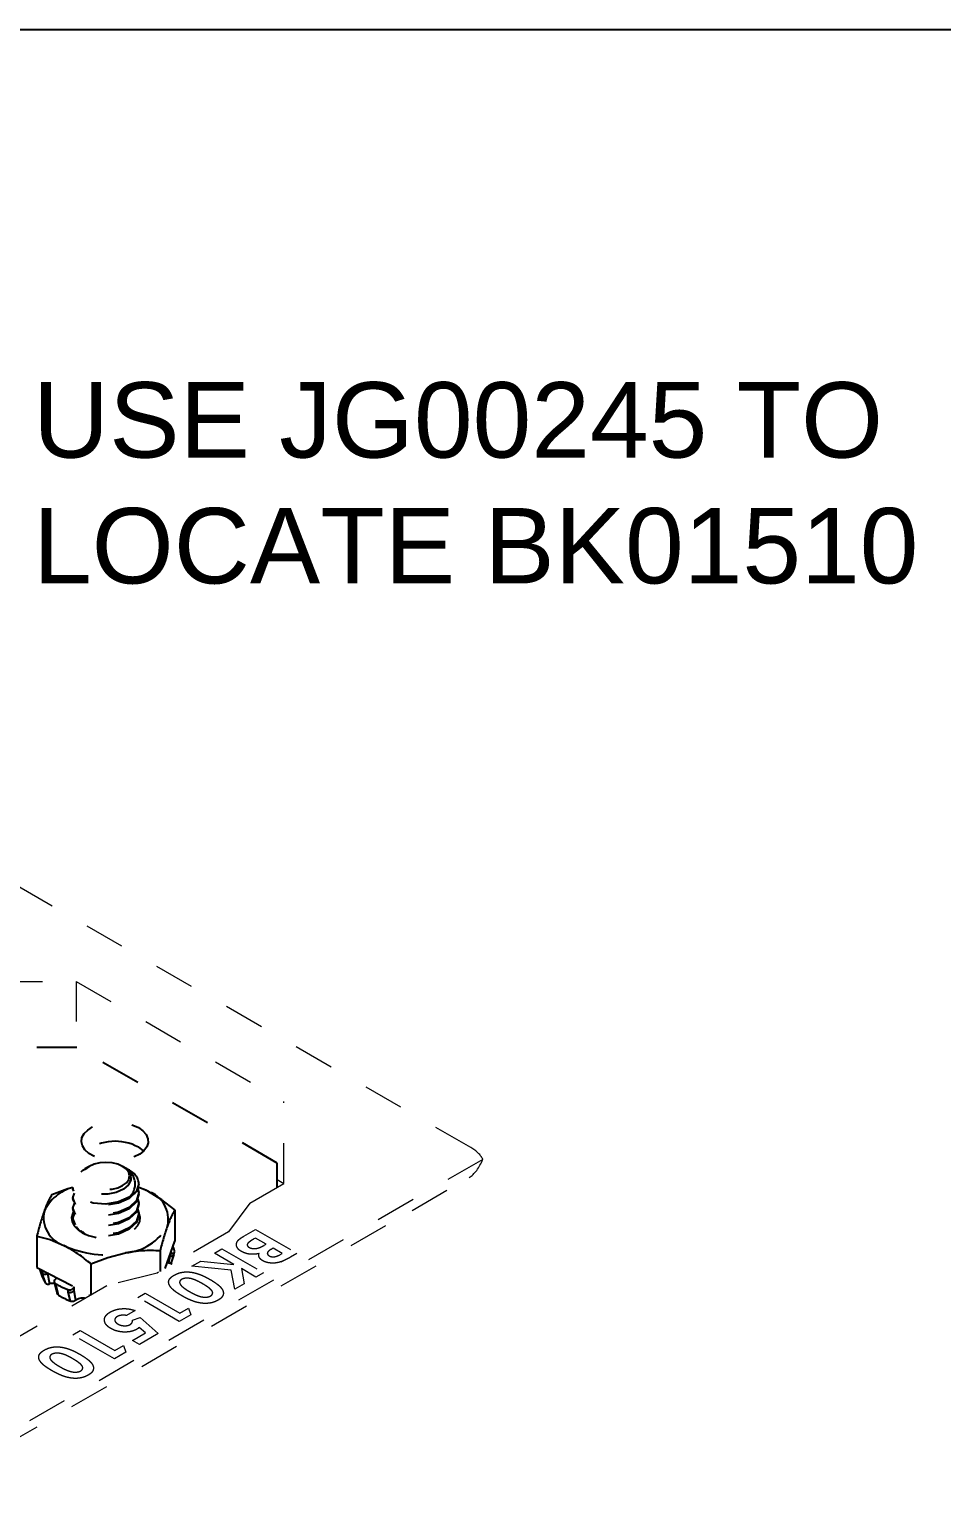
# Model space of a CAD drawing. Extents: x 0 to 11.4, y -13.7 to 0.
# Drawn here: x 4.748 to 7.012, y -3.672 to 0 of the extents above; entities that cross this region are included whole.
import ezdxf

# ---------------------------------------------------------------- set-up
doc = ezdxf.new("R2010")
doc.units = 0
doc.header["$LTSCALE"] = 0.5
doc.header["$MEASUREMENT"] = 0
doc.linetypes.add('HIDDEN2', pattern=[0.1875, 0.125, -0.0625])
for name, color, linetype in [('Brackets', 181, 'CONTINUOUS'), ('FAB DWG', 221, 'CONTINUOUS'), ('Hardware', 242, 'CONTINUOUS')]:
    doc.layers.add(name, color=color, linetype=linetype)
doc.layers.add('Jig', color=41, linetype='CONTINUOUS', lineweight=13)
doc.layers.add('Text-Unprinted', color=131, linetype='CONTINUOUS', plot=False)
doc.styles.get("Standard").update_dxf_attribs({"font": 'arial.ttf'})

msp = doc.modelspace()

# ---------------------------------------------------------------- linework, layer by layer
at = {"layer": 'Brackets', "linetype": 'HIDDEN2', "transparency": 16777216}
for p, q in [((4.8654, -2.5291), (4.5932, -2.5291)), ((5.3627, -2.8163), (4.8654, -2.5291)), ((5.3627, -2.8765), (5.3627, -2.8163))]:
    msp.add_line(p, q, dxfattribs=at)
at = {"layer": 'Brackets', "linetype": 'HIDDEN2', "transparency": 16777216, "flags": 128}
for points in [[(5.0181, -2.7281), (5.0293, -2.7362), (5.0373, -2.7455), (5.0416, -2.7556), (5.0421, -2.7659), (5.0387, -2.7761), (5.0316, -2.7856), (5.0212, -2.7941), (5.0078, -2.801), (4.9922, -2.8061), (4.975, -2.8091), (4.9571, -2.81), (4.9393, -2.8086), (4.9225, -2.805), (4.9074, -2.7994), (4.8947, -2.7921), (4.885, -2.7833), (4.8788, -2.7736), (4.8764, -2.7633), (4.8778, -2.753), (4.8831, -2.7431), (4.892, -2.7341), (4.9039, -2.7264), (4.9185, -2.7203), (4.935, -2.7162), (4.9526, -2.7143), (4.9706, -2.7145), (4.988, -2.717), (5.0041, -2.7216), (5.0181, -2.7281)], [(5.0181, -2.777), (5.0293, -2.785), (5.0308, -2.7865)]]:
    msp.add_lwpolyline(points, dxfattribs=at)
at = {"layer": 'Brackets', "linetype": 'HIDDEN2', "transparency": 16777216}
msp.add_arc((4.9603, -2.8813), 0.1193, 61.0098, 127.3306, dxfattribs=at)
at = {"layer": 'Hardware', "linetype": 'HIDDEN2', "transparency": 16777216}
for p, q in [((4.8959, -2.8243), (4.8849, -2.8307)), ((4.9808, -2.8256), (4.9787, -2.8243)), ((4.9934, -2.8329), (4.9817, -2.8261)), ((4.999, -2.8546), (4.999, -2.8515)), ((4.8553, -2.877), (4.8553, -2.8802)), ((5.0193, -2.8929), (5.0193, -2.8897)), ((4.8553, -2.9025), (4.8553, -2.9057)), ((4.8553, -2.928), (4.8553, -2.9312)), ((5.0193, -2.9184), (5.0193, -2.9152)), ((5.1087, -2.9325), (5.1087, -3.0104)), ((4.8553, -2.9535), (4.8553, -2.9563)), ((5.0193, -2.944), (5.0193, -2.9408)), ((4.7658, -2.9974), (4.7658, -3.0753)), ((4.8739, -2.9864), (4.8781, -2.9891)), ((4.886, -2.993), (4.8803, -2.9872)), ((5.0841, -3.0781), (5.1087, -3.0104)), ((5.0717, -3.0345), (5.0717, -3.0853)), ((5.0965, -3.0477), (5.099, -3.0401)), ((5.0965, -3.044), (5.0965, -3.0477)), ((5.099, -3.0401), (5.098, -3.04)), ((5.1055, -3.0434), (5.0986, -3.0658)), ((5.1054, -3.0451), (5.1079, -3.0375)), ((4.7658, -3.0753), (4.8989, -3.1442)), ((4.7727, -3.0789), (4.7793, -3.0987)), ((4.7749, -3.08), (4.7764, -3.0824)), ((4.7786, -3.0893), (4.7764, -3.0824)), ((4.9002, -3.0669), (4.9002, -3.1434)), ((5.0931, -3.0636), (5.0965, -3.0477)), ((5.0933, -3.0637), (5.0958, -3.0645)), ((4.7869, -3.1141), (4.7786, -3.0893)), ((4.7911, -3.0884), (4.7918, -3.0905)), ((4.7918, -3.0887), (4.7918, -3.0905)), ((4.7918, -3.0905), (4.7975, -3.1163)), ((4.8084, -3.1116), (4.8103, -3.1182)), ((4.8109, -3.1148), (4.8128, -3.1213)), ((4.8117, -3.1044), (4.8136, -3.1029)), ((4.8136, -3.1029), (4.8155, -3.101)), ((4.8128, -3.1213), (4.8187, -3.1439)), ((4.8439, -3.1366), (4.8427, -3.1304)), ((4.8492, -3.1589), (4.8439, -3.1366)), ((4.8579, -3.1246), (4.8567, -3.1264)), ((4.8567, -3.1264), (4.8579, -3.1327)), ((4.8588, -3.1234), (4.8579, -3.1246)), ((4.8579, -3.1246), (4.8579, -3.1327)), ((4.8579, -3.1327), (4.8616, -3.1567)), ((4.896, -3.1426), (4.8961, -3.1443))]:
    msp.add_line(p, q, dxfattribs=at)
at = {"layer": 'Hardware', "linetype": 'HIDDEN2', "transparency": 16777216, "flags": 128}
for points in [[(4.9787, -2.8244), (4.9666, -2.819), (4.9524, -2.8156), (4.9373, -2.8145), (4.9221, -2.8156), (4.908, -2.819), (4.8959, -2.8244), (4.8865, -2.8314), (4.8807, -2.8395), (4.8787, -2.8483), (4.8807, -2.857), (4.8865, -2.8652), (4.8959, -2.8722), (4.908, -2.8776), (4.9221, -2.881), (4.9373, -2.8821), (4.9524, -2.881), (4.9666, -2.8776), (4.9787, -2.8722), (4.988, -2.8652), (4.9938, -2.857), (4.9958, -2.8483), (4.9938, -2.8395), (4.988, -2.8314), (4.9787, -2.8244)], [(4.9807, -2.8257), (4.992, -2.8344), (4.9982, -2.8452)], [(4.9953, -2.9009), (4.9686, -2.9128), (4.9373, -2.918), (4.9059, -2.916), (4.8793, -2.9073), (4.8615, -2.8935), (4.8553, -2.877), (4.8615, -2.8605), (4.8654, -2.8574)], [(4.9982, -2.8452), (4.999, -2.858), (4.9931, -2.8704), (4.9806, -2.8812), (4.9631, -2.8892), (4.9419, -2.8937), (4.9198, -2.8939), (4.8987, -2.8899), (4.8813, -2.882), (4.8696, -2.8712), (4.8651, -2.8586), (4.8685, -2.8458), (4.8797, -2.834), (4.8852, -2.8312)], [(4.855, -2.8766), (4.8426, -2.88), (4.8028, -2.8954)], [(5.0193, -2.8674), (5.013, -2.8871), (4.9953, -2.9041), (4.9686, -2.916), (4.9373, -2.9212), (4.9059, -2.9191), (4.8793, -2.9105), (4.8615, -2.8967), (4.8553, -2.8802)], [(5.0157, -2.8786), (5.0193, -2.8897), (5.013, -2.9095), (4.9953, -2.9264), (4.9686, -2.9383), (4.9373, -2.9435), (4.9059, -2.9415), (4.8793, -2.9328), (4.8615, -2.919), (4.8553, -2.9025), (4.8595, -2.8913)], [(5.0193, -2.8929), (5.013, -2.9126), (4.9953, -2.9296), (4.9686, -2.9415), (4.9373, -2.9467), (4.9059, -2.9447), (4.8793, -2.936), (4.8615, -2.9222), (4.8553, -2.9057)], [(5.0415, -2.8863), (5.0367, -2.8839), (5.0166, -2.8757)], [(5.0415, -2.8863), (5.0254, -2.879), (5.0172, -2.876)], [(5.1087, -2.9325), (5.0758, -2.9072), (5.0415, -2.8863)], [(4.8564, -2.9378), (4.8548, -2.9408), (4.852, -2.9514), (4.8531, -2.962), (4.8583, -2.9723), (4.8671, -2.9816), (4.8792, -2.9897), (4.894, -2.9961), (4.9108, -3.0004), (4.9289, -3.0026), (4.9473, -3.0025), (4.9653, -3.0001), (4.982, -2.9956), (4.9966, -2.989), (5.0084, -2.9808), (5.0169, -2.9713), (5.0217, -2.961), (5.0225, -2.9504), (5.0193, -2.9399), (5.0156, -2.9339)], [(5.0157, -2.9041), (5.0193, -2.9152), (5.013, -2.935), (4.9953, -2.9519), (4.9686, -2.9638), (4.9373, -2.969), (4.9059, -2.967), (4.8793, -2.9583), (4.8615, -2.9445), (4.8553, -2.928), (4.8595, -2.9168)], [(5.0193, -2.9184), (5.013, -2.9382), (4.9953, -2.9551), (4.9686, -2.967), (4.9373, -2.9722), (4.9059, -2.9702), (4.8793, -2.9615), (4.8615, -2.9477), (4.8553, -2.9312)], [(5.0157, -2.9296), (5.0193, -2.9408), (5.013, -2.9605), (4.9953, -2.9774), (4.9686, -2.9893), (4.9373, -2.9945), (4.9059, -2.9925), (4.8793, -2.9838), (4.8615, -2.97), (4.8553, -2.9535), (4.8595, -2.9424)], [(5.0193, -2.944), (5.013, -2.9637), (4.9953, -2.9806), (4.9686, -2.9925), (4.9373, -2.9977), (4.9059, -2.9957), (4.8793, -2.987), (4.8615, -2.9732), (4.8553, -2.9567)], [(4.7658, -2.9974), (4.7987, -3.0062), (4.833, -3.0208)], [(4.8739, -2.9864), (4.8698, -2.9832), (4.8634, -2.9747)], [(4.875, -2.9837), (4.8808, -2.9904), (4.8856, -2.9928)], [(4.9002, -3.0669), (4.9422, -3.0507), (4.986, -3.0393)], [(5.1054, -3.0451), (5.1052, -3.0456), (5.1044, -3.0465), (5.1033, -3.0472), (5.1019, -3.0477), (5.1003, -3.048), (5.0984, -3.048), (5.0965, -3.0477)], [(5.099, -3.0401), (5.1021, -3.0404), (5.1049, -3.04), (5.1069, -3.039), (5.1079, -3.0374), (5.108, -3.0359)], [(5.0899, -3.0621), (5.0917, -3.063), (5.0933, -3.0637)], [(5.1014, -3.0681), (5.1009, -3.0674), (5.0983, -3.0656), (5.0958, -3.0645)], [(4.8117, -3.1044), (4.8096, -3.1065), (4.8084, -3.1089), (4.8083, -3.1112), (4.8093, -3.1134), (4.8109, -3.1148)], [(4.8103, -3.1182), (4.8124, -3.1256), (4.8159, -3.1403)], [(4.8187, -3.1439), (4.8168, -3.1421), (4.8161, -3.1402)], [(4.8616, -3.1567), (4.8625, -3.1559), (4.8688, -3.1524), (4.876, -3.1507), (4.8829, -3.151), (4.8856, -3.1519)], [(4.8961, -3.1443), (4.8962, -3.1457)]]:
    msp.add_lwpolyline(points, dxfattribs=at)
at = {"layer": 'Hardware', "linetype": 'HIDDEN2', "transparency": 16777216}
for centre, radius, start, end in [((4.9658, -2.8681), 0.0441, 311.9206, 69.3489), ((4.976, -2.873), 0.0437, 7.3504, 66.5129), ((4.8835, -2.9834), 0.1103, 104.8691, 154.0121), ((4.9867, -3.0055), 0.2143, 149.0896, 160.7981), ((4.9782, -2.8633), 0.0413, 294.392, 354.3131), ((5.0191, -2.9558), 0.073, 347.082, 72.098), ((5.4722, -3.1731), 0.7279, 160.9096, 166.0336), ((4.8555, -2.9513), 0.073, 167.082, 252.098), ((5.2927, -3.0426), 0.2144, 149.093, 160.7948), ((4.975, -2.9079), 0.1318, 274.7572, 330.8868), ((5.779, -3.2104), 0.7289, 160.9129, 166.0303), ((4.9376, -2.7982), 0.2459, 244.8434, 281.3464), ((4.666, -3.336), 0.3567, 48.961, 62.0855), ((5.0478, -3.372), 0.3383, 85.9448, 100.5238), ((5.0458, -3.0487), 0.0635, 11.6398, 23.5409), ((4.7826, -3.0771), 0.00816, 221.0681, 283.97), ((4.786, -3.0816), 0.0106, 226.3702, 303.2178), ((4.8419, -3.0775), 0.0661, 198.7484, 213.6795), ((4.7938, -3.1074), 0.00961, 224.4484, 292.7177), ((4.8052, -3.1398), 0.0248, 79.9474, 108.0654), ((4.8155, -3.1166), 0.00545, 197.3537, 240.3933), ((4.9065, -2.9602), 0.1817, 238.281, 249.4596), ((4.9085, -2.9995), 0.17, 238.1225, 249.6181), ((4.847, -3.1189), 0.0123, 249.5503, 322.0105), ((4.8483, -3.1251), 0.0123, 249.4103, 321.6909), ((4.8535, -3.1467), 0.0129, 250.8263, 309.0736), ((4.904, -3.1429), 0.00804, 190.6521, 199.8542)]:
    msp.add_arc(centre, radius, start, end, dxfattribs=at)
at = {"layer": 'Jig', "linetype": 'HIDDEN2', "transparency": 16777216}
for p, q in [((5.843, -2.7775), (4.6643, -2.0971)), ((4.6799, -2.3648), (4.863, -2.3648)), ((4.863, -2.3648), (5.3792, -2.6628)), ((4.863, -2.3648), (4.863, -2.5291)), ((5.3792, -2.8669), (5.3792, -2.6628)), ((5.873, -2.8069), (4.6798, -3.4957)), ((5.3627, -2.8574), (5.3792, -2.8669)), ((5.6975, -2.9337), (5.8393, -2.8519)), ((5.2943, -2.9159), (5.3792, -2.8669)), ((4.6798, -3.5212), (5.6975, -2.9337)), ((5.2943, -2.9159), (5.2413, -2.9873)), ((5.2413, -2.9873), (5.0645, -3.0894)), ((5.2796, -2.9979), (5.3086, -2.9812)), ((5.3086, -3.0025), (5.3032, -3.0056)), ((5.3086, -2.9812), (5.4117, -3.0407)), ((5.335, -3.0178), (5.3086, -3.0025)), ((5.2068, -3.0399), (5.2253, -3.0293)), ((5.2551, -3.0679), (5.2068, -3.0399)), ((5.2253, -3.0293), (5.3284, -3.0888)), ((5.3306, -3.0204), (5.335, -3.0178)), ((5.3522, -3.0277), (5.3473, -3.0306)), ((5.3747, -3.0407), (5.3522, -3.0277)), ((5.3689, -3.0441), (5.3747, -3.0407)), ((5.4117, -3.0407), (5.3952, -3.0502)), ((5.1506, -3.0724), (5.1729, -3.0595)), ((5.2484, -3.0823), (5.1506, -3.0724)), ((5.1729, -3.0595), (5.2551, -3.0679)), ((5.2573, -3.1298), (5.2484, -3.0823)), ((5.2736, -3.0785), (5.2806, -3.1164)), ((5.3099, -3.0995), (5.2736, -3.0785)), ((5.3726, -3.0612), (5.3747, -3.06)), ((4.6798, -3.2707), (4.9408, -3.12)), ((5.0645, -3.0894), (4.9408, -3.12)), ((5.2806, -3.1164), (5.2573, -3.1298)), ((5.3284, -3.0888), (5.3099, -3.0995)), ((5.0164, -3.1498), (5.0349, -3.1392)), ((5.1195, -3.2094), (5.0164, -3.1498)), ((5.0349, -3.1392), (5.1208, -3.1888)), ((5.0098, -3.1827), (4.9886, -3.1949)), ((5.1481, -3.1929), (5.1195, -3.2094)), ((5.1208, -3.1888), (5.142, -3.1766)), ((5.142, -3.1766), (5.1481, -3.1929)), ((5.0031, -3.2064), (5.0222, -3.1995)), ((5.0355, -3.238), (5.02, -3.2245)), ((5.0222, -3.1995), (5.0673, -3.2395)), ((4.8551, -3.243), (4.8736, -3.2323)), ((4.9582, -3.3025), (4.8551, -3.243)), ((4.8736, -3.2323), (4.9595, -3.2819)), ((5.0032, -3.2567), (5.0355, -3.238)), ((5.0204, -3.2666), (5.0032, -3.2567)), ((5.0673, -3.2395), (5.0204, -3.2666)), ((4.9868, -3.286), (4.9582, -3.3025)), ((4.9595, -3.2819), (4.9807, -3.2697)), ((4.9807, -3.2697), (4.9868, -3.286))]:
    msp.add_line(p, q, dxfattribs=at)
for centre, major_axis, ratio, start_param, end_param in [((5.7988, -2.803), (0.0758, -0.0203), 0.51759, 0.390182, 1.0931), ((5.8393, -2.7797), (0.0203, 0.0758), 0.517638, 3.619174, 4.487053)]:
    msp.add_ellipse(centre, major_axis=major_axis, ratio=ratio, start_param=start_param, end_param=end_param, dxfattribs=at)
for points, knots in [([(5.2736, -3.0358), (5.2723, -3.035), (5.2696, -3.0333), (5.2664, -3.0304), (5.264, -3.0274), (5.2623, -3.0241), (5.2614, -3.0208), (5.2612, -3.0176), (5.2619, -3.0144), (5.2631, -3.0118), (5.2644, -3.0097), (5.2658, -3.0081), (5.2674, -3.0065), (5.2693, -3.0048), (5.2714, -3.0031), (5.2739, -3.0014), (5.2766, -2.9997), (5.2786, -2.9985), (5.2796, -2.9979)], [0, 0, 0, 0, 0.080261, 0.158474, 0.236207, 0.315056, 0.393175, 0.468687, 0.542738, 0.617328, 0.655986, 0.697072, 0.740691, 0.786724, 0.835575, 0.887247, 0.941896, 1, 1, 1, 1]), ([(5.3032, -3.0056), (5.3022, -3.0062), (5.3002, -3.0074), (5.2974, -3.0092), (5.295, -3.0108), (5.293, -3.0124), (5.2913, -3.0138), (5.29, -3.0152), (5.289, -3.0165), (5.2884, -3.0176), (5.2882, -3.0188), (5.2881, -3.0198), (5.2883, -3.0209), (5.2888, -3.0219), (5.2894, -3.0229), (5.2904, -3.0238), (5.2915, -3.0247), (5.2924, -3.0253), (5.2929, -3.0255)], [0, 0, 0, 0, 0.109567, 0.210657, 0.302002, 0.385143, 0.459013, 0.524719, 0.583227, 0.634208, 0.681186, 0.726275, 0.770113, 0.81408, 0.857994, 0.903339, 0.950545, 1, 1, 1, 1]), ([(5.3175, -3.0411), (5.3164, -3.0413), (5.3142, -3.0417), (5.311, -3.0422), (5.3078, -3.0425), (5.3048, -3.0428), (5.3018, -3.0429), (5.2989, -3.0428), (5.2961, -3.0427), (5.2933, -3.0424), (5.2907, -3.042), (5.2881, -3.0415), (5.2855, -3.0408), (5.283, -3.04), (5.2806, -3.0392), (5.2782, -3.0381), (5.2759, -3.037), (5.2744, -3.0362), (5.2736, -3.0358)], [0, 0, 0, 0, 0.072777, 0.142695, 0.20945, 0.274662, 0.337276, 0.397637, 0.457383, 0.51563, 0.573128, 0.631071, 0.689567, 0.748793, 0.809263, 0.870741, 0.934278, 1, 1, 1, 1]), ([(5.2929, -3.0255), (5.2934, -3.0258), (5.2945, -3.0264), (5.2963, -3.0272), (5.2982, -3.0278), (5.3002, -3.0282), (5.3022, -3.0285), (5.3043, -3.0287), (5.3065, -3.0287), (5.3088, -3.0285), (5.3112, -3.0282), (5.3137, -3.0277), (5.3163, -3.0269), (5.319, -3.026), (5.3218, -3.0249), (5.3246, -3.0235), (5.3276, -3.022), (5.3296, -3.0209), (5.3306, -3.0204)], [0, 0, 0, 0, 0.052819, 0.102878, 0.151678, 0.199551, 0.247191, 0.295684, 0.345734, 0.397981, 0.453756, 0.514105, 0.579148, 0.650083, 0.727487, 0.811477, 0.902489, 1, 1, 1, 1]), ([(5.3266, -3.0588), (5.3257, -3.0582), (5.3239, -3.057), (5.3216, -3.0552), (5.3197, -3.0532), (5.3183, -3.0511), (5.3174, -3.0488), (5.3169, -3.0464), (5.3169, -3.0438), (5.3173, -3.042), (5.3175, -3.0411)], [0, 0, 0, 0, 0.123301, 0.242848, 0.359409, 0.475562, 0.594399, 0.720186, 0.855107, 1, 1, 1, 1]), ([(5.3473, -3.0306), (5.3466, -3.031), (5.3453, -3.0317), (5.3436, -3.0329), (5.3421, -3.034), (5.3409, -3.0351), (5.3398, -3.0362), (5.339, -3.0373), (5.3385, -3.0384), (5.338, -3.0397), (5.338, -3.0414), (5.3387, -3.0433), (5.3403, -3.0451), (5.3418, -3.0461), (5.3427, -3.0466)], [0, 0, 0, 0, 0.088765, 0.171355, 0.248082, 0.32112, 0.38886, 0.452062, 0.51223, 0.569578, 0.676977, 0.78104, 0.886932, 1, 1, 1, 1]), ([(5.3427, -3.0466), (5.3435, -3.0471), (5.3451, -3.0479), (5.348, -3.0487), (5.3512, -3.0492), (5.3539, -3.0491), (5.3561, -3.0489), (5.3578, -3.0485), (5.3596, -3.0481), (5.3614, -3.0475), (5.3632, -3.0468), (5.3651, -3.046), (5.367, -3.0451), (5.3682, -3.0444), (5.3689, -3.0441)], [0, 0, 0, 0, 0.11231, 0.217147, 0.320714, 0.428659, 0.486092, 0.546538, 0.610628, 0.678603, 0.751055, 0.828597, 0.911511, 1, 1, 1, 1]), ([(5.3723, -3.0613), (5.3713, -3.0616), (5.3694, -3.0623), (5.3663, -3.063), (5.3633, -3.0637), (5.3603, -3.0642), (5.3573, -3.0646), (5.3542, -3.0647), (5.3511, -3.0648), (5.348, -3.0647), (5.345, -3.0645), (5.3421, -3.0641), (5.3392, -3.0636), (5.3365, -3.0629), (5.3339, -3.0621), (5.3314, -3.0611), (5.3289, -3.06), (5.3274, -3.0592), (5.3266, -3.0588)], [0, 0, 0, 0, 0.0687531, 0.1349156, 0.1997307, 0.2629864, 0.3253728, 0.3873549, 0.4494293, 0.5111423, 0.5725003, 0.6331078, 0.6928946, 0.752379, 0.8127285, 0.8734732, 0.9357733, 1, 1, 1, 1]), ([(5.3952, -3.0502), (5.394, -3.0509), (5.3918, -3.0522), (5.3884, -3.054), (5.3853, -3.0556), (5.3824, -3.0571), (5.3796, -3.0584), (5.377, -3.0596), (5.3746, -3.0605), (5.373, -3.0611), (5.3723, -3.0613)], [0, 0, 0, 0, 0.163996, 0.31733, 0.458061, 0.588186, 0.707951, 0.816321, 0.913584, 1, 1, 1, 1]), ([(5.1261, -3.146), (5.1244, -3.145), (5.1212, -3.1432), (5.1167, -3.1403), (5.1126, -3.1376), (5.1089, -3.1349), (5.1057, -3.1323), (5.1029, -3.1298), (5.1004, -3.1274), (5.0985, -3.1251), (5.0968, -3.1228), (5.0955, -3.1206), (5.0944, -3.1184), (5.0936, -3.1163), (5.0932, -3.1143), (5.0929, -3.1123), (5.093, -3.1104), (5.0934, -3.1085), (5.094, -3.1067), (5.095, -3.1049), (5.0962, -3.1031), (5.0977, -3.1013), (5.0996, -3.0996), (5.1017, -3.0979), (5.1041, -3.0962), (5.1058, -3.0952), (5.1067, -3.0946)], [0, 0, 0, 0, 0.068487, 0.133069, 0.193817, 0.251068, 0.304383, 0.354387, 0.401271, 0.444674, 0.485664, 0.524645, 0.562136, 0.597927, 0.632452, 0.665728, 0.697754, 0.729353, 0.76059, 0.792367, 0.824323, 0.857165, 0.890933, 0.925965, 0.962064, 1, 1, 1, 1]), ([(5.1067, -3.0946), (5.1077, -3.0941), (5.1095, -3.0931), (5.1124, -3.0917), (5.1154, -3.0905), (5.1184, -3.0894), (5.1215, -3.0885), (5.1246, -3.0878), (5.1278, -3.0872), (5.131, -3.0868), (5.1344, -3.0866), (5.1377, -3.0865), (5.1412, -3.0865), (5.1447, -3.0868), (5.1483, -3.0872), (5.152, -3.0878), (5.1557, -3.0885), (5.1596, -3.0894), (5.1635, -3.0905), (5.1676, -3.0918), (5.1718, -3.0934), (5.1762, -3.0952), (5.1807, -3.0973), (5.1855, -3.0996), (5.1903, -3.1022), (5.1935, -3.104), (5.1952, -3.105)], [0, 0, 0, 0, 0.038217, 0.074866, 0.110156, 0.144728, 0.178083, 0.211173, 0.243689, 0.275873, 0.308376, 0.341263, 0.37515, 0.409654, 0.445155, 0.482071, 0.520572, 0.560549, 0.603102, 0.648683, 0.697941, 0.750805, 0.807313, 0.867658, 0.931863, 1, 1, 1, 1]), ([(5.1253, -3.1053), (5.1248, -3.1056), (5.1237, -3.1063), (5.1223, -3.1075), (5.1213, -3.1087), (5.1207, -3.11), (5.1203, -3.1114), (5.1202, -3.1128), (5.1205, -3.1143), (5.1209, -3.1154), (5.1211, -3.1159)], [0, 0, 0, 0, 0.124035, 0.242846, 0.360342, 0.479042, 0.599334, 0.725488, 0.858549, 1, 1, 1, 1]), ([(5.1211, -3.1159), (5.1215, -3.1166), (5.1222, -3.118), (5.1239, -3.1201), (5.126, -3.1224), (5.1288, -3.1248), (5.132, -3.1272), (5.1357, -3.1299), (5.1399, -3.1326), (5.143, -3.1344), (5.1446, -3.1353)], [0, 0, 0, 0, 0.088875, 0.186363, 0.29409, 0.412109, 0.541758, 0.682689, 0.835089, 1, 1, 1, 1]), ([(5.1765, -3.1156), (5.1749, -3.1147), (5.1718, -3.1129), (5.1673, -3.1106), (5.163, -3.1085), (5.1589, -3.1067), (5.1551, -3.1052), (5.1515, -3.1041), (5.1481, -3.1032), (5.1449, -3.1026), (5.1419, -3.1023), (5.1391, -3.1022), (5.1364, -3.1022), (5.1339, -3.1024), (5.1315, -3.1029), (5.1293, -3.1035), (5.1272, -3.1043), (5.1259, -3.1049), (5.1253, -3.1053)], [0, 0, 0, 0, 0.110753, 0.212377, 0.305554, 0.389901, 0.466769, 0.535485, 0.596821, 0.651361, 0.701339, 0.747856, 0.792192, 0.834256, 0.875313, 0.916021, 0.957645, 1, 1, 1, 1]), ([(5.1967, -3.1465), (5.1975, -3.146), (5.199, -3.145), (5.2007, -3.1433), (5.2018, -3.1415), (5.2023, -3.1399), (5.2024, -3.1385), (5.2023, -3.1374), (5.2019, -3.1363), (5.2014, -3.1351), (5.2006, -3.1338), (5.1997, -3.1325), (5.1985, -3.1312), (5.1972, -3.1298), (5.1956, -3.1283), (5.1937, -3.1268), (5.1915, -3.1251), (5.1891, -3.1234), (5.1863, -3.1216), (5.1833, -3.1196), (5.18, -3.1176), (5.1777, -3.1163), (5.1765, -3.1156)], [0, 0, 0, 0, 0.0538411, 0.1055571, 0.1576599, 0.2116004, 0.2398238, 0.2697149, 0.3010045, 0.3345039, 0.3701852, 0.4079947, 0.4485928, 0.4919867, 0.5385879, 0.5903019, 0.6463263, 0.7071889, 0.7729157, 0.8436212, 0.9192973, 1, 1, 1, 1]), ([(5.1952, -3.105), (5.1975, -3.1063), (5.2018, -3.1089), (5.2078, -3.1128), (5.213, -3.1166), (5.2175, -3.1202), (5.2213, -3.1237), (5.2242, -3.1272), (5.2265, -3.1304), (5.2275, -3.1326), (5.2279, -3.1337)], [0, 0, 0, 0, 0.161066, 0.310779, 0.449889, 0.578276, 0.696627, 0.805994, 0.906565, 1, 1, 1, 1]), ([(5.2157, -3.1569), (5.2148, -3.1574), (5.213, -3.1584), (5.2101, -3.1598), (5.2072, -3.161), (5.2042, -3.162), (5.2011, -3.1629), (5.1979, -3.1636), (5.1946, -3.1642), (5.1913, -3.1646), (5.1879, -3.1649), (5.1844, -3.1649), (5.1808, -3.1649), (5.1772, -3.1646), (5.1735, -3.1642), (5.1698, -3.1636), (5.166, -3.1628), (5.162, -3.1619), (5.158, -3.1607), (5.1539, -3.1593), (5.1496, -3.1577), (5.1452, -3.1558), (5.1406, -3.1537), (5.1358, -3.1514), (5.131, -3.1488), (5.1277, -3.1469), (5.1261, -3.146)], [0, 0, 0, 0, 0.0366286, 0.0720217, 0.1066078, 0.1402818, 0.1735899, 0.2063905, 0.2392744, 0.2720847, 0.3050361, 0.3385128, 0.3725942, 0.4076936, 0.4438581, 0.4814443, 0.5202391, 0.5610321, 0.6041364, 0.6501786, 0.6996678, 0.7524047, 0.8088213, 0.8689765, 0.9326862, 1, 1, 1, 1]), ([(5.1446, -3.1353), (5.1462, -3.1362), (5.1494, -3.138), (5.1541, -3.1405), (5.1585, -3.1427), (5.1627, -3.1445), (5.1667, -3.1461), (5.1704, -3.1473), (5.1738, -3.1483), (5.1771, -3.1489), (5.1801, -3.1492), (5.1829, -3.1494), (5.1857, -3.1494), (5.1882, -3.1492), (5.1906, -3.1488), (5.1928, -3.1482), (5.1949, -3.1475), (5.1961, -3.1468), (5.1967, -3.1465)], [0, 0, 0, 0, 0.112119, 0.21581, 0.310214, 0.396008, 0.473428, 0.542799, 0.60457, 0.659382, 0.708791, 0.755384, 0.798717, 0.840426, 0.880199, 0.91973, 0.959047, 1, 1, 1, 1]), ([(5.2279, -3.1337), (5.2282, -3.1348), (5.2288, -3.1369), (5.229, -3.1402), (5.2285, -3.1433), (5.2272, -3.1463), (5.2254, -3.1491), (5.2228, -3.1519), (5.2196, -3.1545), (5.217, -3.1561), (5.2157, -3.1569)], [0, 0, 0, 0, 0.132314, 0.2587, 0.380912, 0.500535, 0.620923, 0.742376, 0.868281, 1, 1, 1, 1]), ([(4.9492, -3.227), (4.948, -3.2263), (4.9456, -3.2249), (4.9425, -3.2225), (4.9398, -3.2201), (4.9377, -3.2175), (4.9359, -3.2149), (4.9347, -3.2122), (4.9339, -3.2094), (4.9336, -3.2065), (4.9337, -3.2036), (4.9343, -3.2008), (4.9354, -3.1982), (4.937, -3.1956), (4.939, -3.1931), (4.9414, -3.1907), (4.9444, -3.1885), (4.9466, -3.1871), (4.9478, -3.1864)], [0, 0, 0, 0, 0.066758, 0.131732, 0.194817, 0.257027, 0.318727, 0.38033, 0.443305, 0.507446, 0.571491, 0.633349, 0.693931, 0.75392, 0.813795, 0.874519, 0.93622, 1, 1, 1, 1]), ([(4.9478, -3.1864), (4.9488, -3.1858), (4.951, -3.1847), (4.9544, -3.1831), (4.9579, -3.1817), (4.9615, -3.1806), (4.9653, -3.1796), (4.9692, -3.1788), (4.9732, -3.1782), (4.9773, -3.1779), (4.9815, -3.1777), (4.9856, -3.1778), (4.9897, -3.178), (4.9938, -3.1785), (4.9979, -3.1793), (5.0019, -3.1802), (5.0059, -3.1813), (5.0085, -3.1822), (5.0098, -3.1827)], [0, 0, 0, 0, 0.0659348, 0.1300373, 0.1923621, 0.2538195, 0.3141994, 0.3746699, 0.4351541, 0.4964787, 0.5578093, 0.6190309, 0.6796912, 0.7409613, 0.8033753, 0.8668177, 0.932318, 1, 1, 1, 1]), ([(4.9886, -3.1949), (4.9875, -3.1947), (4.9854, -3.1943), (4.982, -3.194), (4.9788, -3.194), (4.9757, -3.1943), (4.9728, -3.1948), (4.97, -3.1955), (4.9675, -3.1965), (4.966, -3.1973), (4.9652, -3.1977)], [0, 0, 0, 0, 0.138136, 0.268451, 0.394253, 0.518099, 0.638518, 0.756966, 0.877275, 1, 1, 1, 1]), ([(5.0146, -3.2287), (5.0135, -3.2293), (5.0113, -3.2306), (5.0076, -3.2321), (5.0039, -3.2334), (4.9999, -3.2345), (4.9958, -3.2353), (4.9916, -3.2358), (4.9871, -3.2361), (4.9826, -3.2361), (4.9781, -3.2359), (4.9736, -3.2354), (4.9692, -3.2347), (4.965, -3.2336), (4.9608, -3.2324), (4.9568, -3.2309), (4.9529, -3.2291), (4.9504, -3.2277), (4.9492, -3.227)], [0, 0, 0, 0, 0.063401, 0.124976, 0.184492, 0.243474, 0.302264, 0.361384, 0.421482, 0.483455, 0.545936, 0.608143, 0.66982, 0.732332, 0.796092, 0.861643, 0.929435, 1, 1, 1, 1]), ([(4.9652, -3.1977), (4.9647, -3.198), (4.9638, -3.1986), (4.9625, -3.1996), (4.9614, -3.2006), (4.9606, -3.2017), (4.96, -3.2028), (4.9595, -3.204), (4.9593, -3.2053), (4.9593, -3.2065), (4.9595, -3.2078), (4.9599, -3.2091), (4.9605, -3.2103), (4.9614, -3.2115), (4.9625, -3.2127), (4.9638, -3.2138), (4.9653, -3.2149), (4.9664, -3.2156), (4.967, -3.216)], [0, 0, 0, 0, 0.0611615, 0.1203364, 0.1783898, 0.2358655, 0.2941824, 0.353242, 0.4136922, 0.4761377, 0.5394336, 0.6023842, 0.6644303, 0.7277262, 0.7924691, 0.8591605, 0.928156, 1, 1, 1, 1]), ([(4.967, -3.216), (4.9676, -3.2163), (4.9688, -3.217), (4.9707, -3.2178), (4.9726, -3.2185), (4.9745, -3.2191), (4.9765, -3.2196), (4.9786, -3.22), (4.9807, -3.2203), (4.9829, -3.2204), (4.985, -3.2204), (4.9871, -3.2203), (4.989, -3.2201), (4.9909, -3.2197), (4.9927, -3.2193), (4.9944, -3.2187), (4.996, -3.218), (4.997, -3.2175), (4.9975, -3.2172)], [0, 0, 0, 0, 0.0729004, 0.1420036, 0.2092423, 0.2745916, 0.3384168, 0.4016928, 0.464934, 0.5282564, 0.590685, 0.6509338, 0.7096511, 0.7671803, 0.8241642, 0.8817509, 0.9399466, 1, 1, 1, 1]), ([(4.9975, -3.2172), (4.998, -3.2169), (4.999, -3.2163), (5.0003, -3.2152), (5.0013, -3.214), (5.0021, -3.2127), (5.0026, -3.2113), (5.003, -3.2098), (5.0032, -3.2081), (5.0031, -3.207), (5.0031, -3.2064)], [0, 0, 0, 0, 0.11036, 0.221186, 0.334364, 0.452977, 0.577234, 0.708804, 0.849355, 1, 1, 1, 1]), ([(5.02, -3.2245), (5.0196, -3.2249), (5.0188, -3.2257), (5.0175, -3.2268), (5.0161, -3.2278), (5.0151, -3.2284), (5.0146, -3.2287)], [0, 0, 0, 0, 0.263663, 0.52313, 0.767095, 1, 1, 1, 1]), ([(4.8035, -3.3322), (4.8018, -3.3313), (4.7986, -3.3294), (4.7941, -3.3265), (4.79, -3.3238), (4.7864, -3.3211), (4.7831, -3.3185), (4.7803, -3.316), (4.7779, -3.3136), (4.7759, -3.3113), (4.7742, -3.309), (4.7729, -3.3068), (4.7718, -3.3047), (4.7711, -3.3026), (4.7706, -3.3005), (4.7704, -3.2985), (4.7705, -3.2966), (4.7708, -3.2947), (4.7714, -3.2929), (4.7724, -3.2911), (4.7737, -3.2893), (4.7751, -3.2876), (4.777, -3.2858), (4.7791, -3.2841), (4.7815, -3.2825), (4.7832, -3.2814), (4.7841, -3.2809)], [0, 0, 0, 0, 0.068487, 0.133069, 0.193817, 0.251068, 0.304383, 0.354387, 0.401271, 0.444674, 0.485664, 0.524645, 0.562136, 0.597927, 0.632452, 0.665728, 0.697754, 0.729353, 0.76059, 0.792367, 0.824323, 0.857165, 0.890933, 0.925965, 0.962064, 1, 1, 1, 1]), ([(4.7841, -3.2809), (4.7851, -3.2803), (4.7869, -3.2793), (4.7898, -3.2779), (4.7928, -3.2767), (4.7958, -3.2756), (4.7989, -3.2747), (4.802, -3.274), (4.8052, -3.2734), (4.8085, -3.273), (4.8118, -3.2728), (4.8152, -3.2727), (4.8186, -3.2728), (4.8222, -3.273), (4.8257, -3.2734), (4.8294, -3.274), (4.8331, -3.2747), (4.837, -3.2756), (4.8409, -3.2767), (4.845, -3.278), (4.8492, -3.2796), (4.8537, -3.2814), (4.8582, -3.2836), (4.8629, -3.2859), (4.8677, -3.2884), (4.8709, -3.2903), (4.8726, -3.2912)], [0, 0, 0, 0, 0.038217, 0.074866, 0.110156, 0.144728, 0.178083, 0.211173, 0.243689, 0.275873, 0.308376, 0.341263, 0.37515, 0.409654, 0.445155, 0.482071, 0.520572, 0.560549, 0.603102, 0.648683, 0.697941, 0.750805, 0.807313, 0.867658, 0.931863, 1, 1, 1, 1]), ([(4.8027, -3.2915), (4.8022, -3.2918), (4.8011, -3.2925), (4.7998, -3.2937), (4.7988, -3.2949), (4.7981, -3.2962), (4.7977, -3.2976), (4.7976, -3.299), (4.7979, -3.3006), (4.7983, -3.3016), (4.7985, -3.3021)], [0, 0, 0, 0, 0.124035, 0.242846, 0.360342, 0.479042, 0.599334, 0.725488, 0.858549, 1, 1, 1, 1]), ([(4.7985, -3.3021), (4.7989, -3.3028), (4.7996, -3.3042), (4.8013, -3.3064), (4.8035, -3.3086), (4.8062, -3.311), (4.8094, -3.3135), (4.8131, -3.3161), (4.8174, -3.3188), (4.8204, -3.3206), (4.822, -3.3215)], [0, 0, 0, 0, 0.088875, 0.186363, 0.29409, 0.412109, 0.541758, 0.682689, 0.835089, 1, 1, 1, 1]), ([(4.8539, -3.3018), (4.8523, -3.3009), (4.8493, -3.2992), (4.8447, -3.2968), (4.8404, -3.2947), (4.8364, -3.2929), (4.8325, -3.2915), (4.8289, -3.2903), (4.8255, -3.2894), (4.8223, -3.2888), (4.8193, -3.2885), (4.8165, -3.2884), (4.8139, -3.2884), (4.8113, -3.2887), (4.8089, -3.2891), (4.8067, -3.2897), (4.8046, -3.2905), (4.8034, -3.2912), (4.8027, -3.2915)], [0, 0, 0, 0, 0.110753, 0.212377, 0.305554, 0.389901, 0.466769, 0.535485, 0.596821, 0.651361, 0.701339, 0.747856, 0.792192, 0.834256, 0.875313, 0.916021, 0.957645, 1, 1, 1, 1]), ([(4.8741, -3.3327), (4.8749, -3.3322), (4.8764, -3.3313), (4.8781, -3.3296), (4.8792, -3.3277), (4.8797, -3.3261), (4.8798, -3.3247), (4.8797, -3.3236), (4.8793, -3.3225), (4.8788, -3.3213), (4.878, -3.3201), (4.8771, -3.3188), (4.8759, -3.3174), (4.8746, -3.316), (4.873, -3.3146), (4.8711, -3.313), (4.869, -3.3114), (4.8665, -3.3096), (4.8638, -3.3078), (4.8608, -3.3059), (4.8574, -3.3039), (4.8551, -3.3025), (4.8539, -3.3018)], [0, 0, 0, 0, 0.053841, 0.105557, 0.15766, 0.2116, 0.239824, 0.269715, 0.301005, 0.334504, 0.370185, 0.407995, 0.448593, 0.491987, 0.538588, 0.590302, 0.646326, 0.707189, 0.772916, 0.843621, 0.919297, 1, 1, 1, 1]), ([(4.8726, -3.2912), (4.8749, -3.2925), (4.8792, -3.2951), (4.8852, -3.299), (4.8904, -3.3028), (4.895, -3.3064), (4.8987, -3.31), (4.9016, -3.3134), (4.9039, -3.3166), (4.9049, -3.3188), (4.9053, -3.3199)], [0, 0, 0, 0, 0.161066, 0.310779, 0.449889, 0.578276, 0.696627, 0.805994, 0.906565, 1, 1, 1, 1]), ([(4.8931, -3.3431), (4.8922, -3.3436), (4.8904, -3.3446), (4.8875, -3.346), (4.8846, -3.3472), (4.8816, -3.3482), (4.8785, -3.3491), (4.8753, -3.3498), (4.872, -3.3504), (4.8687, -3.3508), (4.8653, -3.3511), (4.8618, -3.3512), (4.8583, -3.3511), (4.8546, -3.3508), (4.851, -3.3504), (4.8472, -3.3498), (4.8434, -3.349), (4.8395, -3.3481), (4.8354, -3.3469), (4.8313, -3.3455), (4.827, -3.3439), (4.8226, -3.342), (4.818, -3.3399), (4.8133, -3.3376), (4.8084, -3.335), (4.8052, -3.3332), (4.8035, -3.3322)], [0, 0, 0, 0, 0.036629, 0.072022, 0.106608, 0.140282, 0.17359, 0.20639, 0.239274, 0.272085, 0.305036, 0.338513, 0.372594, 0.407694, 0.443858, 0.481444, 0.520239, 0.561032, 0.604136, 0.650179, 0.699668, 0.752405, 0.808821, 0.868977, 0.932686, 1, 1, 1, 1]), ([(4.822, -3.3215), (4.8236, -3.3225), (4.8268, -3.3243), (4.8315, -3.3267), (4.836, -3.3289), (4.8401, -3.3308), (4.8441, -3.3323), (4.8478, -3.3335), (4.8512, -3.3345), (4.8545, -3.3351), (4.8575, -3.3355), (4.8604, -3.3356), (4.8631, -3.3356), (4.8656, -3.3354), (4.868, -3.335), (4.8702, -3.3345), (4.8723, -3.3337), (4.8735, -3.333), (4.8741, -3.3327)], [0, 0, 0, 0, 0.112119, 0.21581, 0.310214, 0.396008, 0.473428, 0.542799, 0.60457, 0.659382, 0.708791, 0.755384, 0.798717, 0.840426, 0.880199, 0.91973, 0.959047, 1, 1, 1, 1]), ([(4.9053, -3.3199), (4.9056, -3.321), (4.9063, -3.3231), (4.9064, -3.3264), (4.9059, -3.3295), (4.9047, -3.3325), (4.9028, -3.3354), (4.9002, -3.3381), (4.897, -3.3407), (4.8944, -3.3423), (4.8931, -3.3431)], [0, 0, 0, 0, 0.132314, 0.2587, 0.380912, 0.500535, 0.620923, 0.742376, 0.868281, 1, 1, 1, 1])]:
    msp.add_open_spline(points, degree=3, knots=knots, dxfattribs=at)
at = {"layer": 'Text-Unprinted', "ltscale": 0.5, "transparency": 16777216}
msp.add_lwpolyline([(0, 0), (11.4138, 0), (11.4138, -13.6803), (0, -13.6803)], close=True, dxfattribs=at)

# ---------------------------------------------------------------- texts
at = {"layer": 'FAB DWG', "ltscale": 0.5, "transparency": 16777216, "insert": (4.7562, -1.1274), "char_height": 0.18751, "attachment_point": 4}
msp.add_mtext_dynamic_manual_height_columns('\\A1;USE JG00245 TO\\PLOCATE BK01510', width=5.873587, gutter_width=0.4688, heights=[0], dxfattribs=at)

doc.saveas('drawing.dxf')
